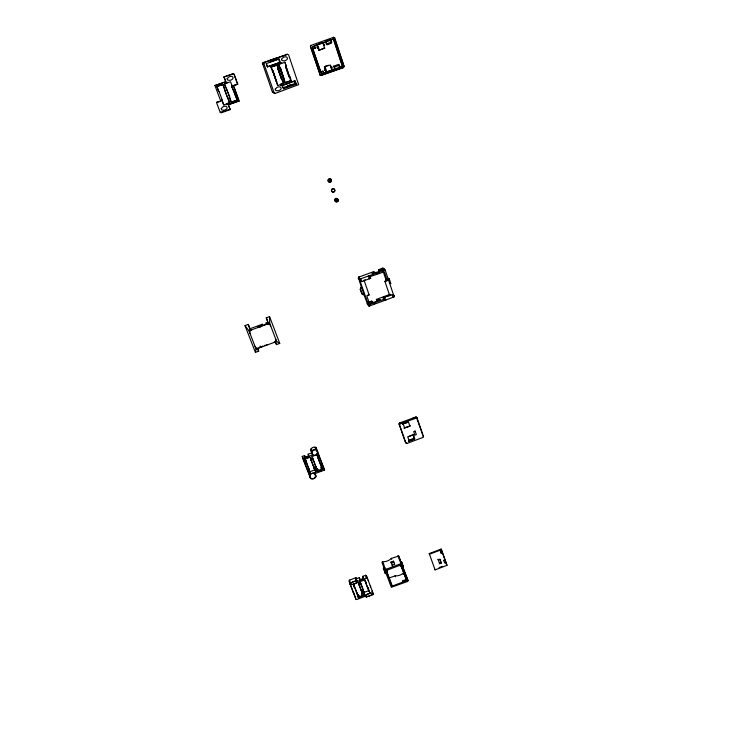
<?xml version="1.0" encoding="UTF-8"?>
<svg xmlns="http://www.w3.org/2000/svg" width="745" height="745" viewBox="0 0 745 745"><rect width="100%" height="100%" fill="white"/><g stroke="black" fill="none" stroke-linecap="round" stroke-linejoin="round"><path stroke-width="1.12" d="M440.686 552.473L441.589 552.418M445.035 562.158L445.175 563.136L444.365 562.615M361.772 281.536L360.794 278.751A1.509 1.471 -46.9 0 0 359.863 280.669A1.509 1.471 -46.9 0 0 361.763 281.554L370.684 278.267L369.995 276.674L384.318 271.776L387.27 280.539L384.932 281.405L389.747 295.653A6.202 1.481 -19 0 0 390.045 295.467M257.947 348.986L258.683 351.174L255.423 352.385L256.084 349.098L248.97 330.817L245.003 325.658L248.299 324.447L250.525 329.877M326.412 44.057C326.58 45.901 331.218 43.312 331.73 42.12L330.771 39.541L325.91 41.282L326.012 41.925L314.278 45.845L315.265 47.978L314.278 45.845M227.327 82.285L226.89 82.9M227.449 82.472L224.413 83.803M315.424 475.031L314.604 472.479M281.312 63.008L278.425 64.405L279.459 67.395M281.722 62.99L280.8 63.558M328.927 180.16C330.193 178.148 331.46 182.395 329.243 181.072M368.403 589.565L370.004 593.309L364.864 595.255L363.076 590.236L364.864 595.255M363.132 589.481L363.355 590.422A2.747 1.285 -21.6 0 0 363.653 591.362L363.756 592.359M365.432 581.985L365.478 581.91A2.756 1.267 -21.6 0 0 365.171 580.979C364.184 577.617 366.819 585.058 365.432 581.985L368.645 590.506M361.949 591.307L363.495 595.777L358.354 597.732L357.144 593.83A2.747 1.285 -21.8 0 1 356.864 592.89L356.389 592.042L356.808 593.43M358.773 583.111L359.435 585.216L358.95 584.378A2.756 1.267 -21.7 0 0 358.662 583.456L358.317 582.571L361.521 591.055A2.747 1.285 -21.8 0 1 361.893 592.033L362.377 592.88L361.586 590.347M324.876 68.168L324.382 66.687L330.212 65.085L330.882 67.106L331.758 66.519M330.882 67.106L330.594 65.281M318.413 48.825L318.916 50.325L324.494 47.885L323.814 45.836L324.494 45.594L324.392 44.337L323.507 44.905L322.827 42.865M422.834 436.142C422.946 434.81 424.203 437.306 423.039 437.408L406.817 443.48L405.373 442.12L406.779 443.489M325.816 70.971L326.31 72.442L326.003 69.89L324.894 70.468L324.457 69.145L325.695 68.968L325.016 66.957M368.393 596.27C380.621 591.921 364.091 591.996 366.307 597.015A5.662 2.673 -21.8 0 0 366.642 596.196M382.39 561.655L381.989 562.503L391.349 587.302L407.785 581.379L408.055 580.606L398.659 556.012L391.144 558.508A5.597 2.514 -20.7 0 1 382.809 561.655L385.407 569.553L384.942 570.437M356.231 580.681A5.699 2.598 -21.5 0 1 356.417 578.856L359.267 577.645L359.695 579.005A1.835 0.838 -21.5 0 0 361.67 579.154A1.835 0.838 -21.5 0 0 363.132 577.701L362.694 576.341L365.897 575.224L367.341 578.343L366.512 577.962L357.404 581.407C355.16 580.504 350.793 581.975 350.131 584.322C352.422 584.862 358.308 583.493 356.985 580.327L349.833 583.475L355.914 599.278L356.799 599.548L365.897 595.953A5.671 2.673 -21.8 0 0 366.112 595.534M316.057 468.26L315.396 466.044L315.824 466.696A2.868 1.015 -21 0 0 316.038 467.441L317.277 471.427L322.66 469.415L320.76 464.033L320.778 464.843A2.868 1.015 -21 0 1 321.011 465.588L321.449 466.24L320.76 464.033M308.607 468.586L309.017 469.238A2.868 1.015 -21.2 0 0 309.222 469.993L310.451 473.988L315.843 471.967L314.371 467.627M317.566 455.698L318.245 457.858L317.817 457.216A2.878 0.996 -21 0 0 317.584 456.489L316.755 453.575M311.019 459.209A2.878 0.996 -21.1 0 0 310.767 459.032C310.153 456.322 311.913 462.384 310.982 459.777A2.878 0.996 -21.1 0 0 311.075 459.33M356.548 578.669L355.998 577.785A5.699 2.598 -21.5 0 0 356.771 580.271L356.985 580.327M400.801 565.585L400.354 566.153L401.08 566.275L406.686 580.606L392.168 586.119L386.767 571.704L387.223 571.126L386.525 569.236M235.457 95.146L231.891 86.774L237.273 100.137L231.323 102.279L229.292 97.101M403.65 572.644L403.296 573.045A5.56 2.58 -20.5 0 1 395.381 575.783L389.113 577.99M226.34 88.869L229.786 97.185M224.366 89.475L229.739 102.857L223.742 104.952L221.786 99.802M226.964 103.918L227.169 103.481L226.797 104.663M218.713 91.505L216.869 86.504L221.908 84.781M372.109 591.763L372.314 591.046L373.031 594.547L366.177 597.211M413.019 435.154L414.425 439.233L409.266 441.17L407.813 437.036L413.466 434.624L414.518 437.678M318.162 48.08L318.59 47.717L319.27 49.757M343.482 67.441L344.125 66.51L334.719 37.846L333.378 37.352L334.691 37.781M385.919 279.291L386.422 278.891M326.003 69.89L324.894 70.468M267.408 344.59L266.328 345.14M360.692 288.362L361.362 287.281L358.429 277.28L373.971 271.497L374.791 272.437A2.505 0.54 -19.1 0 0 377.51 272.018A2.505 0.54 -19.1 0 0 379.466 270.724L378.628 269.783L382.232 268.284L383.042 268.6M358.745 277.755L358.205 278.136L359.639 280.018L368.943 306.195L394.207 296.873L385.174 270.025L360.133 278.993L359.639 280.018M273.07 71.008L272.307 71.082L273.07 71.008L277.727 85.526L283.761 83.412L282.383 79.454L281.563 79.482L277.932 69.061L278.732 68.968L277.336 64.973L270.91 67.106L271.962 70.086M236.156 100.407L231.118 102.065M291.276 80.711L290.699 80.628L286.005 66.268L285.437 66.37L289.041 76.791L289.898 76.744L291.276 80.711L284.804 82.751L278.928 64.396L278.425 64.405M315.954 476.428L314.856 473.671L324.541 470.048L315.982 448.9L311.28 450.827L312.602 454.962L302.852 458.613L309.985 477.014C310.181 481.289 318.404 477.88 315.414 474.574M356.138 577.599L349.265 580.253L349.871 583.726M423.514 436.468L416.949 417.852L400.009 423.905L399.525 424.818L405.913 443.098M232.03 86.793L231.891 86.774M216.869 86.504L222.988 84.483L227.607 97.968M264.326 62.627L263.888 63.698L274.16 92.846L275.212 93.404L298.633 84.641L288.594 54.869L287.514 54.311L262.408 63.195L272.493 92.333L275.24 93.395M222.131 99.756L219.011 91.402M283.892 78.719L280.614 68.289L280.064 68.391M273.108 72.023L276.255 81.54L276.74 81.484M324.541 470.048L316.122 447.605C314.353 445.882 308.765 448.62 311.252 451.377M422.564 434.437L416.343 416.921L399.45 422.983L398.994 423.886L405.354 442.092M229.656 97.055L226.545 88.692M359.239 276.74L358.717 277.652M358.596 277.159L360.133 278.993M283.761 83.412L280.781 84.204L280.381 85.275M259.185 327.437L260.424 327.046M385.379 569.562L401.071 563.62L401.965 563.984M333.667 37.297L310.842 45.436L310.376 46.535L320.322 75.496L343.613 67.562M406.23 579.48L402.486 580.904L402.71 581.463L406.463 580.038M402.654 581.361L406.397 579.945M439.122 567.606L442.362 566.377M403.818 581.566L406.63 580.504M435.099 569.878L446.991 565.353L441.189 549.056L429.232 553.582L435.099 569.878L434.801 569.245M393.444 561.162L393.844 562.233L391.367 563.164L390.976 562.093L393.444 561.162L394.664 564.3M384.122 568.212L384.969 567.895M394.673 564.254L392.187 565.194L392.587 566.275L390.976 562.093M441.496 549.661L429.53 554.196L429.232 553.582M386.171 571.136L387.223 571.126M353.689 584.322L354.266 587.181L354.266 586.222A2.756 1.267 -21.7 0 1 353.903 585.253L353.689 584.322L356.902 592.806M401.834 567.215L401.443 566.275L402.328 566.051M365.972 582.739L364.854 579.815L359.686 581.771L360.803 584.695L360.72 583.707A2.756 1.267 -21.6 0 1 360.422 582.786L360.198 581.854L363.402 590.338M370.004 593.309L367.993 587.637L368.095 588.625A2.747 1.285 -21.6 0 1 368.365 588.867M441.291 563.09L440.993 562.475L439.364 563.09L439.671 563.714L441.291 563.09L439.913 559.178L438.284 559.793L437.986 559.178L439.671 563.714M358.354 597.732L357.507 594.929L358.354 594.603L359.192 597.062L358.354 594.603M362.61 595.767L361.763 593.309L369.092 590.524M305.655 460.149L305.841 460.829A2.878 0.996 -21.1 0 0 305.99 461.639L305.99 462.44L305.655 460.149L309.063 469.173M312.462 457.607L312.835 459.879L312.826 459.078A2.878 0.996 -21 0 1 312.611 458.343L312.462 457.607L315.871 466.621M402.412 423.998L407.329 422.154M407.887 422.024L402.524 424.026L408.511 422.145L409.936 426.252L403.948 428.133L410.383 425.73M313.971 466.575L313.98 467.385L310.488 458.343M310.926 459.842L314.353 468.903L314.297 467.683M310.451 473.988L309.827 471.734L315.182 469.732M317.277 471.427L316.606 469.201L317.5 468.866L317.947 470.021M317.5 468.866L317.836 469.974A1.909 0.68 -21.1 0 0 319.829 469.965A1.909 0.68 -21.1 0 0 321.412 468.633L321.067 467.525L321.961 467.19M408.12 436.626L413.466 434.624M409.107 440.118L414.537 438.088M408.4 441.189L414.918 438.749L408.465 441.096L409.266 441.17M302.852 458.613L302.265 456.434L304.593 455.558L305.05 456.732L304.156 457.067M304.593 455.558L304.891 456.648A1.928 0.661 -21.1 0 0 306.875 456.611A1.928 0.661 -21.1 0 0 308.495 455.297L308.188 454.217L311.959 452.811L310.73 449.617M360.543 287.775L361.837 287.961L364.324 295.16L363.905 294.62M261.923 325.816L262.724 325.518L262.231 324.243L249.975 328.75L250.292 330.333L248.299 324.447M360.85 288.194L361.781 287.849L361.334 287.179M248.97 330.817L269.662 323.19L269.56 316.625L266.272 317.836L268.34 323.684L267.911 322.147L265.993 322.855C267.045 324.559 262.268 326.385 262.231 324.243M363.811 280.725A6.249 1.369 -19.2 0 0 364.203 280.651L369.129 294.946L366.791 295.812L369.79 304.472L383.759 299.313L383.07 297.711L383.591 297.311L389.98 295.16M390.343 294.247L376.402 299.388L377.221 300.449A2.477 0.596 -19.2 0 1 375.275 301.799A2.477 0.596 -19.2 0 1 372.584 302.163L371.783 301.092L368.617 302.06M392.168 294.759L393.118 297.478A1.499 1.443 -46.1 0 0 394.031 295.625A1.499 1.443 -46.1 0 0 392.168 294.759L383.07 297.711M384.159 298.754L383.759 299.313M256.084 349.098L276.646 341.508L279.748 343.398L276.488 344.6L275.333 341.992M363.486 280.539L365.171 279.729M369.79 278.22L370.684 278.267M273.992 64.47L280.204 62.282L279.068 59.004L278.565 59.051L279.692 62.301M262.901 62.682L286.322 54.748M225.661 81.699L214.942 85.545L225.837 81.792L223.938 76.986L233.092 73.736L234.181 74.314L237.757 84.157L233.567 85.666L239.192 101.097L228.296 104.71L230.196 109.608L221.209 112.84L220.213 112.346L230 109.347M223.938 76.986L233.176 73.802L234.209 74.388M318.962 43.769L321.97 42.689M331.451 43.042L330.454 40.044L333.564 38.954L342.56 66.342L339.469 67.385M271.487 61.23L276.851 59.311M314.455 45.818L325.807 41.739M330.454 40.044L333.564 38.954M270.23 61.882L277.112 59.414M315.265 47.978L313.142 48.723L312.481 46.758L314.604 46.013M325.91 41.282L326.217 41.888L331.078 40.137M279.068 59.004L266.31 63.576L267.464 66.854L280.204 62.282M317.491 48.323L317.044 46.982L318.283 46.786L316.97 44.486L317.463 45.985M312.779 48.816L320.685 71.818L312.779 48.816L315.005 48.015M317.044 46.982L318.283 46.786M323.507 44.905L324.187 44.663M326.422 43.936L331.73 42.12M318.59 47.717L317.91 47.959L317.603 47.028M267.269 66.761L273.741 64.564M270.91 67.106L277.336 64.973M278.928 64.396L284.888 62.254L286.276 66.258L285.81 66.37M318.916 50.325L324.904 48.174M278.732 68.968L277.932 69.061M280.614 68.289L279.813 68.391L283.733 78.7M233.343 85.545L237.757 84.157M216.478 102.419L220.771 101.134L216.478 102.419L220.185 112.281M281.563 79.482L282.383 79.454M289.041 76.791L289.898 76.744M283.435 78.802L284.264 78.774M325.379 66.324L328.359 65.253M227.169 103.481L229.739 102.857M237.273 100.137L236.165 100.398M284.804 82.751L290.699 80.628M324.457 69.145L325.695 68.968M334.673 69.108L333.685 66.156L338.491 64.424L339.347 65.234L340.074 67.795L335.259 69.527L334.803 68.913L323.619 73.168C321.03 68.279 325.919 74.183 321.523 73.69L320.881 71.753L321.617 73.69L334.878 69.117M229.376 104.328L236.575 101.739M237.357 101.45L239.192 101.097M283.053 85.014L286.909 83.822M291.239 82.062L294.303 80.963M282.495 85.517L295.132 80.963L296.249 84.194L283.622 88.739L281.973 85.396L283.622 88.739M320.499 71.809L322.985 71.026M331.86 70.039L331.19 68.019L331.86 67.776L331.553 66.864M331.19 68.019L332.196 67.842M333.685 66.156L334.524 66.966L339.347 65.234M334.952 68.913L342.56 66.342M283.156 87.724L294.834 83.524L294.079 81.345M287.244 87.007C286.266 85.796 292.776 83.459 292.459 85.126M326.31 72.442L332.261 70.3M319.968 75.04L321.011 75.571L343.268 67.562M287.253 83.71L290.224 82.434M280.371 68.317L284.096 78.756M382.129 268.312L383.507 268.237L384.159 269.42M289.218 76.809L285.596 66.37M278.481 68.959L282.085 79.557M265.779 345.317L264.829 345.308M218.816 91.579L216.991 86.634M310.879 45.426L310.646 46.479L320.257 75.059M367.946 596.372L365.767 596.14M312.481 46.758L313.226 48.714M363.15 294.201L362.647 293.828M285.503 54.571L287.514 54.311M383.126 268.777L383.908 268.675L385.565 270.482M276.609 57.952L268.926 60.764M355.765 596.782L355.076 596.466L353.326 591.977L353.717 593.29L349.06 580.988M284.888 62.254L286.276 66.258M262.408 63.791L263.898 63.735M336.703 199.576C334.188 201.243 339.04 201.243 336.898 199.604M344.125 66.51L334.747 39.01M267.464 66.854L266.226 63.586M336.34 200.945C338.649 200.889 335.315 197.956 335.939 200.619M330.082 179.806L329.141 180.216L329.42 181.221M295.132 80.963L296.119 84.166M276.404 81.419L272.968 72.014M280.874 84.157L280.753 85.256M367.639 304.156L363.951 294.713M277.727 85.526L276.442 81.587M357.404 581.407L357.19 581.351A5.699 2.598 -21.5 0 1 356.473 580.951M305.99 461.639L309.827 471.734M272.465 92.259L274.16 92.846M328.908 180.569L329.728 181.193L330.435 180.346M354.192 586.185L357.507 594.929M361.521 591.055L361.251 590.198M444.104 559.877L443.629 560.631M231.593 84.669L232.189 86.671M336.246 201.01L335.753 200.442M330.082 179.741L330.594 180.392M310.293 476.865L302.265 456.434M382.911 268.209L384.569 270.007M389.309 279.086L388.592 278.285L389.505 281.033M390.129 282.877L390.864 283.696L389.309 279.086M387.27 280.539L386.469 279.636A6.23 1.406 -19.1 0 1 384.932 281.405M393.099 294.927L394.245 296.268M368.272 302.386L369.79 304.472M368.039 304.118L369.548 306.214M368.551 305.757L367.043 303.662L367.667 303.438M223.742 104.952L221.935 100.007M416.688 417.302L417.265 418.224M415.747 416.893L416.315 417.815M404.712 428.133L403.278 424.026M399.478 422.974L400.009 423.905M399.003 423.914L399.534 424.855M340.074 67.795L339.683 67.385M257.397 348.604L258.683 351.174M446.991 565.353L441.189 549.056M402.775 565.194C405.336 571.517 399.553 556.832 402.104 563.136M397.839 555.807L401.052 563.63M408.055 580.606L403.371 568.789M401.192 562.764L403.064 567.839M245.003 325.658L255.423 352.385M398.733 556.143L400.838 561.879M304.565 458.128L305.385 460.252M305.99 462.44L304.752 459.246L310.162 457.225L311.391 460.419M354.266 587.181L353.139 584.257L358.308 582.301L359.435 585.216M387.8 279.142L388.015 279.729M315.396 466.044L316.606 469.201M312.835 459.879L311.606 456.685L317.016 454.664L318.245 457.858M314.623 468.801L315.843 471.967M362.377 592.88L363.495 595.777M358.904 584.462L362.126 592.973M308.188 454.217L308.952 456.48M361.763 593.309L362.172 594.37M321.067 467.525L321.514 468.689M362.694 576.341L363.104 577.422M359.267 577.645L360.114 580.076L359.695 579.005M312.909 459.106L316.327 468.158M360.794 583.745L364.007 592.266M366.438 575.634L373.245 593.821M269.662 323.19L276.646 341.508M266.272 317.836L267.725 321.495M276.488 344.6L275.715 342.43M321.449 466.24L322.66 469.415M317.305 455.791L320.704 464.815M364.817 580.104L368.011 588.587M317.761 457.29L321.179 466.342M269.56 316.625L279.748 343.398M386.832 572.905L386.301 571.48M392.168 586.119L386.32 570.447L400.931 564.906L406.686 580.606M389.765 581.268L390.911 584.322M383.358 568.23L385.426 573.762L384.774 572.03M383.358 568.239L384.001 569.962M391.302 558.284L391.693 559.355M214.942 85.545L220.771 101.134M395.111 575.708L395.502 576.77M222.82 84.371L224.664 89.372M227.709 97.669L229.535 102.633M228.482 104.952L230.196 109.608M224.105 77.052L225.837 81.792M226.452 89L224.58 83.906L230.522 81.736L232.403 86.793M229.488 97.288L231.323 102.279M224.776 84.8L225.884 87.798M233.716 86.569L238.568 99.858M235.215 94.969L237.031 99.932M234.368 75.413L237.506 84.055M439.96 559.542L440.993 562.475M272.921 70.998L276.591 81.447M271.366 67.115L272.772 71.11M276.842 64.973L283.24 83.31M278.09 69.061L281.731 79.501M287.142 86.42L287.356 87.035M283.966 78.886L285.344 82.844M285.978 66.37L289.6 76.856M376.402 299.388L376.905 300.84M371.783 301.092L372.286 302.545M383.032 271.068L386.366 280.93M378.628 269.783L379.131 271.273M325.016 69.21L325.323 70.132M370.228 585.57L370.656 586.864M323.218 43.08L323.712 44.579M331.525 68.084L332.019 69.564M368.132 580.076L368.561 581.351M372.174 592.843L372.789 594.696M326.217 41.888L326.869 43.862M334.524 66.966L335.259 69.527M325.612 41.776L326.608 44.784M365.516 575.27L366.419 577.99M333.36 39.001L342.346 66.342M330.659 40.007L330.771 39.541M338.491 64.424L339.143 66.398M361.558 287.84L361.455 287.458M367.993 587.637L368.44 589.016M360.012 582.19L360.803 584.695M316.122 447.605L316.672 449.356M315.144 447.205L315.694 448.956M311.196 448.676L311.717 450.436M355.039 596.382L355.877 599.194M311.959 452.811L312.602 454.962M349.507 580.113L350.318 582.851M314.353 468.903L314.148 468.205A2.868 1.015 -21.2 0 0 314.129 467.469M308.914 469.695L309.231 470.812M266.701 318.804L266.868 319.4M310.069 476.577L310.581 478.439M258.897 348.055A3.017 2.924 -4.5 0 1 255.023 346.369M250.041 333.574A3.027 2.943 -1.8 0 1 251.81 329.774M266.831 324.233A3.017 2.952 -5.9 0 1 270.714 325.956M275.603 338.77A3.008 2.924 -8.4 0 1 273.825 342.542M262.808 346.015A2.002 0.484 -20.7 0 1 261.383 346.863A2.002 0.484 -20.7 0 1 259.614 347.319M260.322 346.108A3.194 0.773 -20.7 0 1 259.93 346.229M333.825 191.819A1.676 1.639 -84.8 0 1 331.441 190.385A1.676 1.639 -84.8 0 1 333.723 188.774A1.676 1.639 -84.8 0 1 334.179 191.567M362.2 594.706A1.825 0.857 -21.8 0 1 360.748 596.177A1.825 0.857 -21.8 0 1 358.783 596M361.381 597.155A1.825 0.857 -21.8 0 1 360.934 597.322M404.041 573.697A5.56 2.589 -20.5 0 1 403.259 574.507M369.129 294.946A6.221 1.443 -19.2 0 1 367.676 295.141M379.14 273.024A2.496 0.54 -19.1 0 1 378.888 273.145M377.091 273.806A2.496 0.54 -19.1 0 1 376.514 273.946M374.865 303.56A2.477 0.596 -19.2 0 1 374.288 303.69M308.691 457.002A1.918 0.661 -21.1 0 1 308.011 457.486M307.331 457.784A1.918 0.661 -21.1 0 1 306.623 457.998M321.477 470.458A1.909 0.689 -21.1 0 1 320.732 470.933M320.033 471.213A1.909 0.689 -21.1 0 1 319.139 471.399M439.997 550.453L440.9 550.397L439.997 550.453M440.295 551.058L441.208 551.002L440.295 551.058M440.993 553.023L441.897 552.967L440.993 553.023M443.75 560.883L444.653 560.883L443.759 560.827M260.62 326.003L257.817 327.083L260.62 326.049M369.287 278.742L369.287 278.77A1.509 1.471 -48.7 0 0 370.2 276.87A1.509 1.471 -48.7 0 0 368.319 275.985L369.287 278.742M380.015 299.453L378.134 300.077L380.015 299.453M382.278 269.718L380.388 270.351L382.278 269.718M371.662 302.535L369.79 303.159L371.662 302.535M373.869 272.81L371.969 273.443L373.86 272.847M385.677 300.226L385.668 300.254A1.499 1.443 -44.6 0 1 383.796 299.406A1.499 1.443 -44.6 0 1 384.718 297.506L385.677 300.226M221.228 108.64L221.712 109.943L224.059 110.232A5.951 5.671 64.6 0 0 225.595 109.673C228.361 108.798 227.039 105.287 224.375 106.377A5.923 5.653 64.5 0 0 222.839 106.926L221.228 108.64M227.123 78.737L227.607 80.06L229.972 80.358A6.035 5.709 67.4 0 0 231.518 79.799C234.303 78.923 232.989 75.357 230.298 76.446A6.007 5.69 67.5 0 0 228.752 77.005L227.123 78.737M275.25 89.195L275.706 90.508L278.034 90.806A5.941 5.643 75 0 0 279.561 90.247C282.299 89.4 281.079 85.861 278.406 86.932A5.913 5.634 75.4 0 0 276.87 87.491L275.25 89.195M281.517 59.218L281.983 60.55L284.32 60.857A6.025 5.681 76.3 0 0 285.856 60.298C288.613 59.442 287.412 55.856 284.702 56.927A5.997 5.671 76.7 0 0 283.156 57.486L281.517 59.218M415.123 431.066L413.699 431.597L414.918 435.136L416.343 434.605L415.123 431.066M414.946 417.405L411.398 418.988L414.946 417.405M360.673 289.628C358.094 285.773 365.711 302.563 360.682 289.637M334.514 191.577A1.686 1.648 -84.7 0 0 333.564 188.83A1.686 1.648 -84.7 0 0 331.711 191.055A1.686 1.648 -84.7 0 0 334.514 191.577M331.041 181.324A1.686 1.648 -87.8 0 0 329.756 178.716A1.686 1.648 -87.8 0 0 328.191 181.175A1.686 1.648 -87.8 0 0 331.041 181.324M331.227 181.473A1.695 1.648 -87.7 0 0 329.933 178.865A1.695 1.648 -87.7 0 0 328.368 181.324A1.695 1.648 -87.7 0 0 331.227 181.473M337.532 201.085A1.667 1.63 -81.3 0 0 336.6 198.366A1.667 1.63 -81.3 0 0 334.756 200.563A1.667 1.63 -81.3 0 0 337.532 201.085M337.904 201.439A1.676 1.639 -81.1 0 0 336.964 198.71A1.676 1.639 -81.1 0 0 335.12 200.917A1.676 1.639 -81.1 0 0 337.904 201.439M311.801 478.597A2.878 2.673 -16.6 0 0 315.47 475.338A2.878 2.673 -16.6 0 0 310.758 474.09A2.878 2.673 -16.6 0 0 311.801 478.597M313.906 455.223A2.896 2.71 -17.2 0 0 317.603 451.936A2.896 2.71 -17.2 0 0 312.863 450.651A2.896 2.71 -17.2 0 0 313.906 455.223"/></g></svg>
